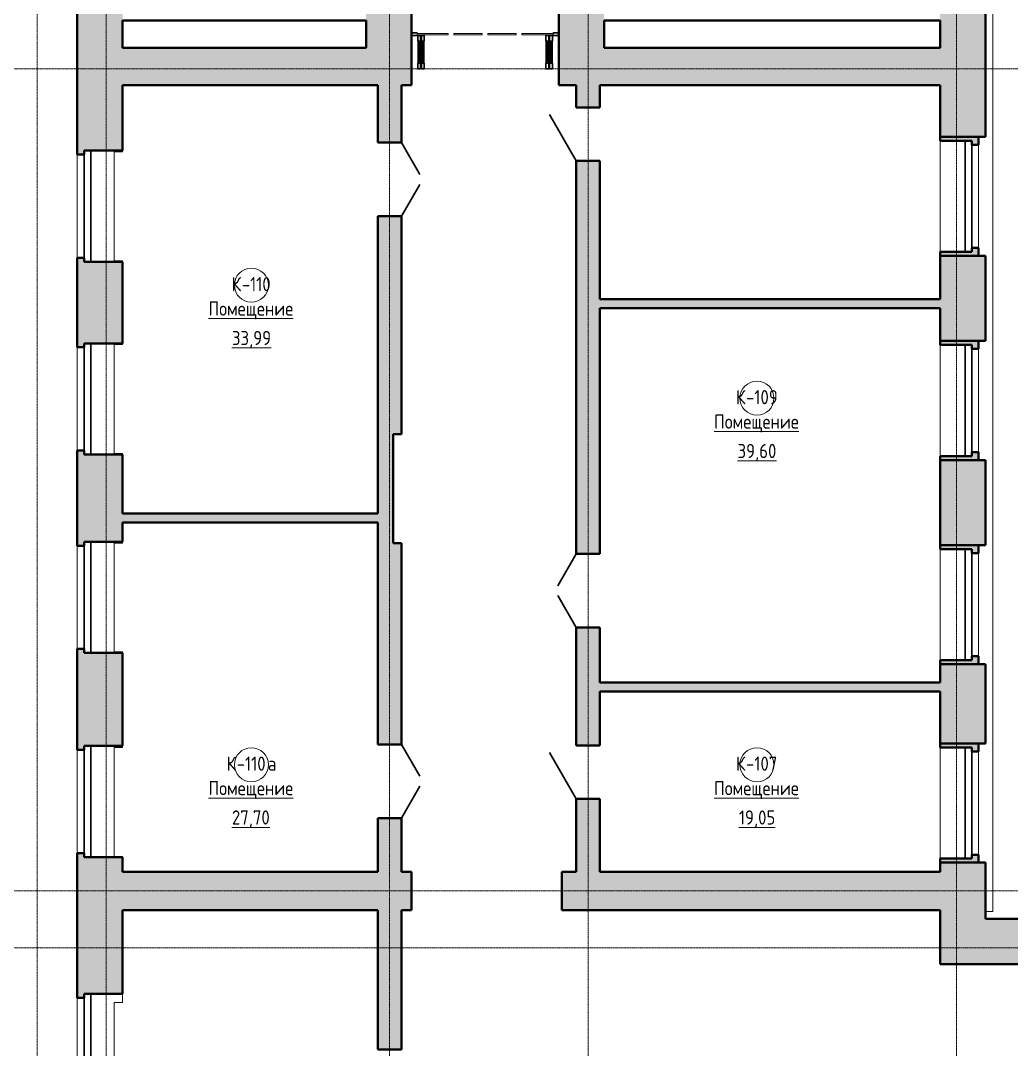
# Model space of a CAD drawing. Header units: millimetres. Extents: x -13853 to 411335, y -23261 to 161252.
# Drawn here: x 99066 to 116544, y 44091 to 62235 of the extents above; entities that cross this region are included whole.
import ezdxf

# ---------------------------------------------------------------- set-up
doc = ezdxf.new("R2010")
doc.units = ezdxf.units.MM
doc.linetypes.add('ADSK_Линия сетки', pattern=[21, 12, -3, 3, -3])
for name, color, linetype, lineweight in [('Двери', 7, 'Continuous', 18), ('Каркас_Импост', 7, 'Continuous', 30), ('Марки помещений', 7, 'Continuous', 18), ('Окна', 7, 'Continuous', 18), ('Оси', 7, 'Continuous', 9), ('Остекление', 7, 'Continuous', 30), ('Панель', 7, 'Continuous', 30), ('Стены', 7, 'Continuous', 18), ('Стены разрез', 7, 'Continuous', 40)]:
    doc.layers.add(name, color=color, linetype=linetype, lineweight=lineweight)
doc.styles.add('GOST Common_1', font='GOST Common.ttf', dxfattribs={"width": 0.9, "height": 250})

# ---------------------------------------------------------------- blocks, each defined once
blk = doc.blocks.new('AC_Дверь_Двупольная_ДеревяннаяВнутренняя_филенчатая_с_верхом - 1260х2080-413008-001_Весь этаж')
at = {"layer": 'Панель'}
for p, q in [((-650, 210), (-87, 535)), ((650, 210), (87, 535))]:
    blk.add_line(p, q, dxfattribs=at)
blk = doc.blocks.new('ИРНИТУ_Дверь_Однопольная_ДеревяннаяВнутренняя_филенчатая - 900х2080 без верха-1341253-001_Весь этаж')
at = {"layer": 'Панель'}
blk.add_line((-470, 210), (344, 680), dxfattribs=at)
blk = doc.blocks.new('ИРНИТУ-Окно-ГОСТ23166-99_4_2_Створки - 1920 x 2350-763711-001_Весь этаж')
at = {"layer": 'Каркас_Импост'}
for p, q in [((-1018.1, -100), (941.9, -100)), ((-1018.1, -220), (-1018.1, -100)), ((-1018.1, -100), (-983.1, -100)), ((941.9, -100), (906.9, -100)), ((941.9, -220), (941.9, -100)), ((-1018.1, -220), (941.9, -220)), ((-1018.1, -220), (-983.1, -220)), ((941.9, -220), (906.9, -220))]:
    blk.add_line(p, q, dxfattribs=at)
blk = doc.blocks.new('ИРНИТУ-Окно-ГОСТ23166-99_4_2_Створки - 1920 x 2350-415137-001_Весь этаж')
at = {"layer": 'Каркас_Импост'}
for p, q in [((-1018.1, -160), (941.9, -160)), ((-1018.1, -280), (-1018.1, -160)), ((-1018.1, -160), (-983.1, -160)), ((941.9, -160), (906.9, -160)), ((941.9, -280), (941.9, -160)), ((-1018.1, -280), (941.9, -280)), ((-1018.1, -280), (-983.1, -280)), ((941.9, -280), (906.9, -280))]:
    blk.add_line(p, q, dxfattribs=at)
blk = doc.blocks.new('ИРНИТУ-Окно-ГОСТ23166-99_4_2_Створки - 1920 x 2350-670323-001_Весь этаж')
at = {"layer": 'Каркас_Импост'}
for p, q in [((-1008.1, -160), (931.9, -160)), ((-1008.1, -280), (-1008.1, -160)), ((-1008.1, -160), (-973.1, -160)), ((931.9, -160), (896.9, -160)), ((931.9, -280), (931.9, -160)), ((-1008.1, -280), (931.9, -280)), ((-1008.1, -280), (-973.1, -280)), ((931.9, -280), (916.9, -280))]:
    blk.add_line(p, q, dxfattribs=at)
blk = doc.blocks.new('Противодымная перегородка Тип1 - Противодымная перегородка Тип1-1120742-001_Весь этаж')
at = {"layer": 'Каркас_Импост'}
for p, q in [((-1199, 25), (-1299, 25)), ((-1299, 25), (-1299, -25)), ((-1199, 10), (-1199, 25)), ((1299, 25), (1199, 25)), ((1199, 25), (1199, 10)), ((1299, -25), (1299, 25)), ((-1299, -25), (-1199, -25)), ((-1199, -25), (-1199, -10)), ((-1139, -25), (-1189, -25)), ((-1189, -25), (-1189, -125)), ((-1189, -125), (-1139, -125)), ((-1139, -125), (-1139, -25)), ((-1124, -25), (-1124, -125)), ((-1074, -25), (-1124, -25)), ((-1124, -125), (-1074, -125)), ((-1074, -125), (-1074, -25)), ((1124, -25), (1074, -25)), ((1074, -25), (1074, -125)), ((1074, -125), (1124, -125)), ((1124, -125), (1124, -25)), ((1139, -25), (1139, -125)), ((1189, -25), (1139, -25)), ((1139, -125), (1189, -125)), ((1189, -125), (1189, -25)), ((1199, -10), (1199, -25)), ((1199, -25), (1299, -25)), ((-1139, -512), (-1189, -512)), ((-1189, -512), (-1189, -612)), ((-1139, -612), (-1139, -512)), ((-1124, -512), (-1124, -612)), ((-1074, -512), (-1124, -512)), ((-1074, -612), (-1074, -512)), ((1124, -512), (1074, -512)), ((1074, -512), (1074, -612)), ((1124, -612), (1124, -512)), ((1139, -512), (1139, -612)), ((1189, -512), (1139, -512)), ((1189, -612), (1189, -512)), ((-1189, -612), (-1139, -612)), ((-1124, -612), (-1074, -612)), ((1074, -612), (1124, -612)), ((1139, -612), (1189, -612))]:
    blk.add_line(p, q, dxfattribs=at)
at = {"layer": 'Каркас_Импост', "lineweight": 18}
for p, q in [((-1189, -512), (-1189, -125)), ((-1139, -125), (-1139, -512)), ((-1124, -512), (-1124, -125)), ((-1074, -125), (-1074, -512)), ((1074, -512), (1074, -125)), ((1124, -125), (1124, -512)), ((1139, -512), (1139, -125)), ((1189, -125), (1189, -512))]:
    blk.add_line(p, q, dxfattribs=at)
at = {"layer": 'Остекление', "lineweight": 18}
for p, q in [((-1199, 10), (-649, 10)), ((-1199, 10), (-1199, -10)), ((-649, -10), (-649, 10)), ((-549, 10), (-50, 10)), ((-549, 10), (-549, -10)), ((-50, -10), (-50, 10)), ((50, 10), (549, 10)), ((50, 10), (50, -10)), ((549, -10), (549, 10)), ((649, 10), (1199, 10)), ((649, 10), (649, -10)), ((1199, -10), (1199, 10)), ((-649, -10), (-1199, -10)), ((-50, -10), (-549, -10)), ((549, -10), (50, -10)), ((1199, -10), (649, -10))]:
    blk.add_line(p, q, dxfattribs=at)
at = {"layer": 'Остекление'}
for p, q in [((-1154, -125), (-1174, -125)), ((-1174, -125), (-1174, -512)), ((-1154, -512), (-1154, -125)), ((-1109, -125), (-1109, -512)), ((-1089, -125), (-1109, -125)), ((-1089, -512), (-1089, -125)), ((1109, -125), (1089, -125)), ((1089, -125), (1089, -512)), ((1109, -512), (1109, -125)), ((1154, -125), (1154, -512)), ((1174, -125), (1154, -125)), ((1174, -512), (1174, -125)), ((-1174, -512), (-1154, -512)), ((-1109, -512), (-1089, -512)), ((1089, -512), (1109, -512)), ((1154, -512), (1174, -512))]:
    blk.add_line(p, q, dxfattribs=at)
blk = doc.blocks.new('ADSK_Марка_Помещение - Номер Имя Площадь Площадь проемов-115235-001_Весь этаж')
at = {"layer": 'Марки помещений'}
blk.add_circle((0, 0), 3, dxfattribs=at)

msp = doc.modelspace()

# ---------------------------------------------------------------- hatches: boundary and pattern name
at = {"layer": 'Стены'}
h = msp.add_hatch(color=256, dxfattribs=at)
h.paths.add_polyline_path([(100866, 20295), (100866, 22101), (100186, 22101), (100186, 22171), (100066, 22171), (100066, 20295)], flags=0)
h.paths.add_polyline_path([(100186, 23991), (100186, 24061), (100866, 24061), (100866, 26201), (100186, 26201), (100186, 26271), (100066, 26271), (100066, 23991)], flags=0)
h.paths.add_polyline_path([(100186, 28091), (100186, 28161), (100866, 28161), (100866, 29601), (100186, 29601), (100186, 29671), (100066, 29671), (100066, 28091)], flags=0)
h.paths.add_polyline_path([(100066, 31491), (100186, 31491), (100186, 31561), (100866, 31561), (100866, 33083), (100186, 33083), (100186, 33153), (100066, 33153)], flags=0)
h.paths.add_polyline_path([(100066, 34973), (100186, 34973), (100186, 35043), (100866, 35043), (100866, 36683), (100186, 36683), (100186, 36753), (100066, 36753), (100066, 35677)], flags=0)
h.paths.add_polyline_path([(100186, 38573), (100186, 38643), (100866, 38643), (100866, 41193), (100186, 41193), (100186, 41263), (100066, 41263), (100066, 38573)], flags=0)
h.paths.add_polyline_path([(100066, 45003), (100186, 45003), (100186, 45073), (100866, 45073), (100866, 47483), (100186, 47483), (100186, 47553), (100066, 47553)], flags=0)
h.paths.add_polyline_path([(100186, 49373), (100186, 49443), (100866, 49443), (100866, 51083), (100186, 51083), (100186, 51153), (100066, 51153), (100066, 49373)], flags=0)
h.paths.add_polyline_path([(100186, 52973), (100186, 53043), (100866, 53043), (100866, 54583), (100186, 54583), (100186, 54653), (100066, 54653), (100066, 52973)], flags=0)
h.paths.add_polyline_path([(100066, 56473), (100186, 56473), (100186, 56543), (100866, 56543), (100866, 57983), (100186, 57983), (100186, 58053), (100066, 58053)], flags=0)
h.paths.add_polyline_path([(100066, 59873), (100186, 59873), (100186, 59943), (100866, 59943), (100866, 62605), (100066, 62605), (100066, 60545)], flags=0)
for points in [[(105961, 61095), (105961, 62605), (105161, 62605), (105161, 61095), (105786, 61095)], [(109286, 61095), (109359, 61095), (109359, 62605), (108559, 62605), (108559, 61095), (108866, 61095)], [(100866, 61095), (105161, 61095), (105161, 61755), (100866, 61755)], [(115286, 61095), (115286, 61755), (109359, 61755), (109359, 61095), (112249, 61095)], [(109286, 57161), (115286, 57161), (115286, 57321), (109286, 57321)], [(103810, 53381), (105366, 53381), (105366, 53541), (100866, 53541), (100866, 53381)], [(115286, 50401), (115286, 50561), (109286, 50561), (109286, 50401), (112249, 50401)], [(105366, 46545), (105961, 46545), (105961, 47225), (100866, 47225), (100866, 46545), (103810, 46545)], [(115286, 46545), (115286, 47225), (108613, 47225), (108613, 46545), (112249, 46545)]]:
    msp.add_hatch(color=256, dxfattribs=at).paths.add_polyline_path(points, flags=0)
h = msp.add_hatch(color=256, dxfattribs=at)
h.paths.add_polyline_path([(116086, 46395), (116086, 47385), (115286, 47385), (115286, 46395)], flags=0)
h.paths.add_polyline_path([(116086, 49485), (116086, 50885), (115286, 50885), (115286, 49485)], flags=0)
h.paths.add_polyline_path([(116086, 52985), (116086, 54485), (115286, 54485), (115286, 52985)], flags=0)
h.paths.add_polyline_path([(116086, 56585), (116086, 58085), (115286, 58085), (115286, 56585)], flags=0)
h.paths.add_polyline_path([(116086, 60185), (116086, 62605), (115286, 62605), (115286, 60185)], flags=0)
h = msp.add_hatch(color=256, dxfattribs=at)
h.paths.add_polyline_path([(105786, 47225), (105786, 48171), (105366, 48171), (105366, 47225)], flags=0)
h.paths.add_polyline_path([(105366, 49471), (105786, 49471), (105786, 53021), (105636, 53021), (105636, 54941), (105786, 54941), (105786, 58784), (105366, 58784), (105366, 53381)], flags=0)
h.paths.add_polyline_path([(105786, 60084), (105786, 61095), (105366, 61095), (105366, 60084)], flags=0)
h = msp.add_hatch(color=256, dxfattribs=at)
h.paths.add_polyline_path([(109286, 47225), (109286, 48511), (108866, 48511), (108866, 47225)], flags=0)
h.paths.add_polyline_path([(108866, 49451), (109286, 49451), (109286, 51531), (108866, 51531)], flags=0)
h.paths.add_polyline_path([(109286, 52831), (109286, 59764), (108866, 59764), (108866, 52831)], flags=0)
h.paths.add_polyline_path([(109286, 60704), (109286, 61095), (108866, 61095), (108866, 60704)], flags=0)
h = msp.add_hatch(color=256, dxfattribs=at)
h.paths.add_polyline_path([(115286, 58085), (115966, 58085), (115966, 58225), (115846, 58225), (115846, 58155), (115286, 58155)], flags=0)
h.paths.add_polyline_path([(115846, 60045), (115966, 60045), (115966, 60185), (115286, 60185), (115286, 60115), (115846, 60115)], flags=0)
h = msp.add_hatch(color=256, dxfattribs=at)
h.paths.add_polyline_path([(115286, 54485), (115966, 54485), (115966, 54625), (115846, 54625), (115846, 54555), (115286, 54555)], flags=0)
h.paths.add_polyline_path([(115846, 56445), (115966, 56445), (115966, 56585), (115286, 56585), (115286, 56515), (115846, 56515)], flags=0)
h = msp.add_hatch(color=256, dxfattribs=at)
h.paths.add_polyline_path([(115966, 50885), (115966, 51025), (115846, 51025), (115846, 50955), (115286, 50955), (115286, 50885)], flags=0)
h.paths.add_polyline_path([(115966, 52845), (115966, 52985), (115286, 52985), (115286, 52915), (115846, 52915), (115846, 52845)], flags=0)
h = msp.add_hatch(color=256, dxfattribs=at)
h.paths.add_polyline_path([(115286, 47385), (115966, 47385), (115966, 47525), (115846, 47525), (115846, 47455), (115286, 47455)], flags=0)
h.paths.add_polyline_path([(115966, 49345), (115966, 49485), (115286, 49485), (115286, 49415), (115846, 49415), (115846, 49345)], flags=0)
h = msp.add_hatch(color=256, dxfattribs=at)
h.paths.add_polyline_path([(105786, 39925), (105786, 43151), (105366, 43151), (105366, 39925)], flags=0)
h.paths.add_polyline_path([(105366, 44091), (105786, 44091), (105786, 46545), (105366, 46545)], flags=0)
h = msp.add_hatch(color=256, dxfattribs=at)
h.paths.add_polyline_path([(141785, 45595), (142296, 45595), (142296, 46395), (140593, 46395), (140593, 45595)], flags=0)
h.paths.add_polyline_path([(152536, 45595), (154245, 45595), (154245, 46395), (152156, 46395), (152156, 45595)], flags=0)
h.paths.add_polyline_path([(144396, 45595), (146096, 45595), (146096, 46395), (144396, 46395)], flags=0)
h.paths.add_polyline_path([(148196, 45595), (149996, 45595), (149996, 46395), (148196, 46395)], flags=0)
h.paths.add_polyline_path([(120688, 45595), (122294, 45595), (122294, 46395), (120496, 46395), (120496, 45595)], flags=0)
h.paths.add_polyline_path([(125830, 45595), (125830, 46395), (124394, 46395), (124394, 45595), (124907, 45595)], flags=0)
h.paths.add_polyline_path([(137108, 45595), (138593, 45595), (138593, 46395), (137093, 46395), (137093, 46155), (137108, 46155)], flags=0)
h.paths.add_polyline_path([(118396, 45595), (118396, 46395), (115286, 46395), (115286, 45595), (116468, 45595)], flags=0)
h.paths.add_polyline_path([(131469, 45595), (132948, 45595), (132948, 46155), (132969, 46155), (132969, 46395), (131469, 46395)], flags=0)
h.paths.add_polyline_path([(127830, 45595), (129469, 45595), (129469, 46395), (127830, 46395)], flags=0)

# ---------------------------------------------------------------- linework, layer by layer
at = {"layer": 'Оси', "linetype": 'ADSK_Линия сетки'}
for p, q in [((100576, 160434), (100576, -22443)), ((105576, 160434), (105576, -22443)), ((109076, 160434), (109076, -22443)), ((115576, 160434), (115576, -22443)), ((99356, 138255), (99356, -22443)), ((410517, 61385), (-13035, 61385)), ((123416, 46885), (-13035, 46885)), ((410517, 45885), (-13035, 45885))]:
    msp.add_line(p, q, dxfattribs=at)
at = {"layer": 'Стены'}
for p, q in [((116216, 70165), (116216, 46525)), ((115286, 58155), (115286, 60115)), ((100716, 58001), (100716, 59921)), ((100716, 59921), (100866, 59921)), ((100866, 59943), (100866, 59921)), ((115966, 60045), (115966, 58225)), ((100066, 58053), (100066, 59873)), ((100866, 58001), (100716, 58001)), ((100866, 58001), (100866, 57983)), ((100066, 54653), (100066, 56473)), ((100716, 54601), (100716, 56521)), ((100716, 56521), (100866, 56521)), ((100866, 56543), (100866, 56521)), ((115286, 54555), (115286, 56515)), ((115966, 56445), (115966, 54625)), ((100866, 54601), (100716, 54601)), ((100866, 54601), (100866, 54583)), ((100716, 51101), (100716, 53021)), ((100716, 53021), (100866, 53021)), ((100866, 53043), (100866, 53021)), ((100066, 51153), (100066, 52973)), ((115286, 50955), (115286, 52915)), ((115966, 52845), (115966, 51025)), ((100866, 51101), (100716, 51101)), ((100866, 51101), (100866, 51083)), ((100066, 47553), (100066, 49373)), ((100716, 47496), (100716, 49416)), ((100716, 49416), (100866, 49416)), ((100866, 49443), (100866, 49416)), ((115286, 47455), (115286, 49415)), ((115966, 49345), (115966, 47525)), ((100866, 47496), (100716, 47496)), ((100866, 47496), (100866, 47483)), ((116086, 46525), (116216, 46525)), ((100066, 41263), (100066, 45003)), ((100866, 45073), (100866, 44916)), ((100716, 41316), (100716, 44916)), ((100716, 44916), (100866, 44916))]:
    msp.add_line(p, q, dxfattribs=at)
at = {"layer": 'Стены разрез'}
for p, q in [((116086, 60185), (116086, 64705)), ((105961, 61095), (105961, 62895)), ((108559, 61095), (108559, 62895)), ((100066, 59873), (100066, 62605)), ((100866, 62235), (105161, 62235)), ((100866, 61755), (100866, 62235)), ((105161, 61755), (105161, 62235)), ((109359, 62235), (115286, 62235)), ((109359, 61755), (109359, 62235)), ((115286, 61755), (115286, 62235)), ((105161, 61755), (100866, 61755)), ((115286, 61755), (109359, 61755)), ((100866, 61095), (105366, 61095)), ((100866, 59943), (100866, 61095)), ((105366, 61095), (105366, 60084)), ((105786, 60084), (105786, 61095)), ((105961, 61095), (105786, 61095)), ((108866, 61095), (108559, 61095)), ((108866, 61095), (108866, 60704)), ((109286, 60704), (109286, 61095)), ((109286, 61095), (115286, 61095)), ((115286, 60115), (115286, 61095)), ((108866, 60704), (109286, 60704)), ((105366, 60084), (105786, 60084)), ((115286, 60185), (116086, 60185)), ((115286, 60115), (115846, 60115)), ((115846, 60115), (115846, 60045)), ((115966, 60045), (115966, 60185)), ((100186, 59873), (100186, 59943)), ((100866, 59943), (100186, 59943)), ((115846, 60045), (115966, 60045)), ((100066, 59873), (100186, 59873)), ((108866, 59764), (108866, 52831)), ((108866, 59764), (109286, 59764)), ((109286, 57321), (109286, 59764)), ((105366, 58784), (105366, 53541)), ((105366, 58784), (105786, 58784)), ((105786, 54941), (105786, 58784)), ((115846, 58155), (115286, 58155)), ((115286, 58155), (115286, 57321)), ((115286, 58085), (116086, 58085)), ((115966, 58225), (115846, 58225)), ((115846, 58225), (115846, 58155)), ((115966, 58085), (115966, 58225)), ((116086, 56585), (116086, 58085)), ((100066, 56473), (100066, 58053)), ((100066, 58053), (100186, 58053)), ((100186, 57983), (100186, 58053)), ((100866, 57983), (100186, 57983)), ((100866, 56543), (100866, 57983)), ((115286, 57321), (109286, 57321)), ((109286, 52831), (109286, 57161)), ((109286, 57161), (115286, 57161)), ((115286, 57161), (115286, 56515)), ((100066, 56473), (100186, 56473)), ((100186, 56473), (100186, 56543)), ((100866, 56543), (100186, 56543)), ((115286, 56585), (116086, 56585)), ((115286, 56515), (115846, 56515)), ((115846, 56515), (115846, 56445)), ((115846, 56445), (115966, 56445)), ((115966, 56445), (115966, 56585)), ((105636, 54941), (105636, 53021)), ((105786, 54941), (105636, 54941)), ((100066, 52973), (100066, 54653)), ((100066, 54653), (100186, 54653)), ((100186, 54583), (100186, 54653)), ((115966, 54625), (115846, 54625)), ((115846, 54625), (115846, 54555)), ((115966, 54485), (115966, 54625)), ((100866, 54583), (100186, 54583)), ((100866, 53541), (100866, 54583)), ((115846, 54555), (115286, 54555)), ((115286, 54555), (115286, 52915)), ((115286, 54485), (116086, 54485)), ((116086, 52985), (116086, 54485)), ((105366, 53541), (100866, 53541)), ((100866, 53043), (100866, 53381)), ((100866, 53381), (105366, 53381)), ((105366, 53381), (105366, 49471)), ((100186, 52973), (100186, 53043)), ((100866, 53043), (100186, 53043)), ((105786, 53021), (105636, 53021)), ((105786, 49471), (105786, 53021)), ((115286, 52985), (116086, 52985)), ((115966, 52845), (115966, 52985)), ((100066, 52973), (100186, 52973)), ((108866, 52831), (109286, 52831)), ((115286, 52915), (115846, 52915)), ((115846, 52915), (115846, 52845)), ((115846, 52845), (115966, 52845)), ((108866, 51531), (108866, 49451)), ((108866, 51531), (109286, 51531)), ((109286, 50561), (109286, 51531)), ((100066, 49373), (100066, 51153)), ((100066, 51153), (100186, 51153)), ((100186, 51083), (100186, 51153)), ((100866, 51083), (100186, 51083)), ((100866, 49443), (100866, 51083)), ((115966, 51025), (115846, 51025)), ((115846, 51025), (115846, 50955)), ((115966, 50885), (115966, 51025)), ((115846, 50955), (115286, 50955)), ((115286, 50955), (115286, 50561)), ((115286, 50885), (116086, 50885)), ((116086, 49485), (116086, 50885)), ((115286, 50561), (109286, 50561)), ((109286, 49451), (109286, 50401)), ((109286, 50401), (115286, 50401)), ((115286, 50401), (115286, 49415)), ((100066, 49373), (100186, 49373)), ((100186, 49373), (100186, 49443)), ((100866, 49443), (100186, 49443)), ((105366, 49471), (105786, 49471)), ((108866, 49451), (109286, 49451)), ((115286, 49485), (116086, 49485)), ((115286, 49415), (115846, 49415)), ((115846, 49415), (115846, 49345)), ((115966, 49345), (115966, 49485)), ((115846, 49345), (115966, 49345)), ((108866, 48511), (108866, 47225)), ((108866, 48511), (109286, 48511)), ((109286, 48511), (109286, 47225)), ((105366, 47225), (105366, 48171)), ((105366, 48171), (105786, 48171)), ((105786, 47225), (105786, 48171)), ((100066, 45003), (100066, 47553)), ((100066, 47553), (100186, 47553)), ((100186, 47483), (100186, 47553)), ((100866, 47483), (100186, 47483)), ((100866, 47225), (100866, 47483)), ((115846, 47455), (115286, 47455)), ((115286, 47455), (115286, 47225)), ((115286, 47385), (116086, 47385)), ((115966, 47525), (115846, 47525)), ((115846, 47525), (115846, 47455)), ((115966, 47385), (115966, 47525)), ((116086, 46395), (116086, 47385)), ((105366, 47225), (100866, 47225)), ((105961, 47225), (105786, 47225)), ((105961, 46545), (105961, 47225)), ((108866, 47225), (108613, 47225)), ((108613, 47225), (108613, 46545)), ((115286, 47225), (109286, 47225)), ((100866, 46545), (105366, 46545)), ((100866, 45073), (100866, 46545)), ((105366, 46545), (105366, 44091)), ((105786, 46545), (105961, 46545)), ((105786, 44091), (105786, 46545)), ((108613, 46545), (115286, 46545)), ((115286, 46545), (115286, 45595)), ((118396, 46395), (116086, 46395)), ((115286, 45595), (118459, 45595)), ((100066, 45003), (100186, 45003)), ((100186, 45003), (100186, 45073)), ((100866, 45073), (100186, 45073)), ((105366, 44091), (105786, 44091))]:
    msp.add_line(p, q, dxfattribs=at)

# ---------------------------------------------------------------- block references
at = {"layer": 'Двери'}
msp.add_blockref('Противодымная перегородка Тип1 - Противодымная перегородка Тип1-1120742-001_Весь этаж', (107260, 61995), dxfattribs=at)
for name, p, rotation in [('ИРНИТУ_Дверь_Однопольная_ДеревяннаяВнутренняя_филенчатая - 900х2080 без верха-1341253-001_Весь этаж', (109076, 60234), 89.99999999999993), ('AC_Дверь_Двупольная_ДеревяннаяВнутренняя_филенчатая_с_верхом - 1260х2080-413008-001_Весь этаж', (105576, 59434), 269.9999999999999), ('AC_Дверь_Двупольная_ДеревяннаяВнутренняя_филенчатая_с_верхом - 1260х2080-413008-001_Весь этаж', (109076, 52181), 89.99999999999993), ('AC_Дверь_Двупольная_ДеревяннаяВнутренняя_филенчатая_с_верхом - 1260х2080-413008-001_Весь этаж', (105576, 48821), 269.9999999999999), ('ИРНИТУ_Дверь_Однопольная_ДеревяннаяВнутренняя_филенчатая - 900х2080 без верха-1341253-001_Весь этаж', (109076, 48981), 89.99999999999993)]:
    msp.add_blockref(name, p, dxfattribs=dict(at, rotation=rotation))
at = {"layer": 'Марки помещений', "xscale": 99.99999999999993, "yscale": 99.99999999999993, "zscale": 99.99999999999993}
for p in [(103137, 57569), (112056, 55576), (103137, 49112), (112056, 49112)]:
    msp.add_blockref('ADSK_Марка_Помещение - Номер Имя Площадь Площадь проемов-115235-001_Весь этаж', p, dxfattribs=at)
at = {"layer": 'Окна'}
for name, p, rotation in [('ИРНИТУ-Окно-ГОСТ23166-99_4_2_Створки - 1920 x 2350-763711-001_Весь этаж', (115626, 59173), 90), ('ИРНИТУ-Окно-ГОСТ23166-99_4_2_Створки - 1920 x 2350-415137-001_Весь этаж', (100466, 58924), 269.9999999999999), ('ИРНИТУ-Окно-ГОСТ23166-99_4_2_Створки - 1920 x 2350-415137-001_Весь этаж', (100466, 55524), 269.9999999999999), ('ИРНИТУ-Окно-ГОСТ23166-99_4_2_Створки - 1920 x 2350-763711-001_Весь этаж', (115626, 55573), 90), ('ИРНИТУ-Окно-ГОСТ23166-99_4_2_Створки - 1920 x 2350-415137-001_Весь этаж', (100466, 52024), 269.9999999999999), ('ИРНИТУ-Окно-ГОСТ23166-99_4_2_Створки - 1920 x 2350-763711-001_Весь этаж', (115626, 51973), 90), ('ИРНИТУ-Окно-ГОСТ23166-99_4_2_Створки - 1920 x 2350-415137-001_Весь этаж', (100466, 48424), 269.9999999999999), ('ИРНИТУ-Окно-ГОСТ23166-99_4_2_Створки - 1920 x 2350-763711-001_Весь этаж', (115626, 48473), 90), ('ИРНИТУ-Окно-ГОСТ23166-99_4_2_Створки - 1920 x 2350-670323-001_Весь этаж', (100466, 44064), 269.9999999999999)]:
    msp.add_blockref(name, p, dxfattribs=dict(at, rotation=rotation))

# ---------------------------------------------------------------- texts
at = {"layer": 'Марки помещений', "lineweight": 9, "char_height": 250, "attachment_point": 1, "style": 'GOST Common_1'}
for s, insert, width in [('\\fGOST Common|b0|i0|c204|p34|;\\W.9;К', (102790, 57712), 216.46), ('-110', (102969, 57712), 663.8), ('\\LПомещение', (102380, 57281), 1875.95), ('\\L33,99', (102794, 56762), 873.04), ('\\fGOST Common|b0|i0|c204|p34|;\\W.9;К', (111686, 55719), 216.46), ('-109', (111864, 55719), 721.52), ('\\LПомещение', (111299, 55288), 1875.95), ('\\L39,60', (111713, 54769), 873.04), ('\\fGOST Common|b0|i0|c204|p34|;\\W.9;К', (102701, 49256), 216.46), ('-110', (102880, 49256), 663.8), ('\\fGOST Common|b0|i0|c204|p34|;\\W.9;а', (103428, 49256), 216.46), ('\\fGOST Common|b0|i0|c204|p34|;\\W.9;К', (111686, 49256), 216.46), ('-107', (111864, 49256), 721.52), ('\\LПомещение', (102380, 48824), 1875.95), ('\\LПомещение', (111299, 48824), 1875.95), ('\\L27,70', (102794, 48306), 873.04), ('\\L19,05', (111737, 48306), 815.32)]:
    msp.add_mtext(s, dxfattribs=dict(at, insert=insert, width=width))

doc.saveas('drawing.dxf')
